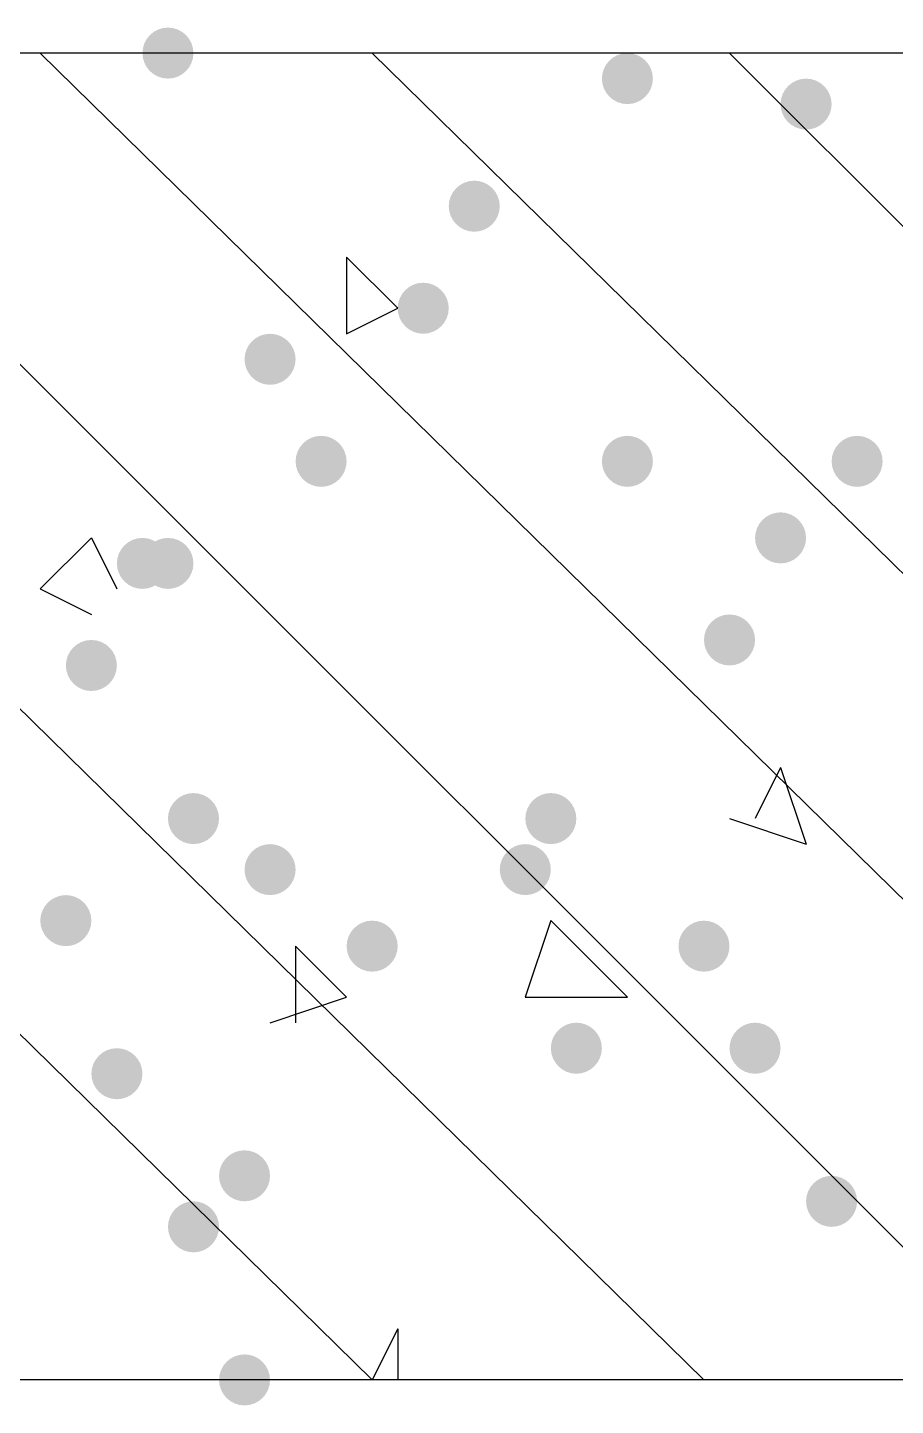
# Model space of a CAD drawing. Header units: inches. Extents: x 11 to 286, y 6 to 196.
# Drawn here: x 85.125 to 86.565, y 91.708 to 93.994 of the extents above; entities that cross this region are included whole.
import ezdxf

# ---------------------------------------------------------------- set-up
doc = ezdxf.new("R2010")
doc.units = ezdxf.units.IN
doc.header["$MEASUREMENT"] = 0
doc.layers.add('PDF_几何图形', color=7, linetype='Continuous')
doc.layers.add('PDF_实体填充', color=7, linetype='Continuous', true_color=0xffffff)

msp = doc.modelspace()

# ---------------------------------------------------------------- hatches: boundary and pattern name
at = {"layer": 'PDF_实体填充', "transparency": 33554559}
h = msp.add_hatch(color=7, dxfattribs=at)
edge = h.paths.add_edge_path(flags=0)
edge.add_spline(control_points=[(85.4004, 93.9518), (85.4004, 93.9285), (85.3814, 93.9094), (85.3581, 93.9094)], knot_values=[0, 0, 0, 0, 1, 1, 1, 1], degree=3, periodic=0)
edge.add_spline(control_points=[(85.3581, 93.9094), (85.3348, 93.9094), (85.3158, 93.9285), (85.3158, 93.9518)], knot_values=[0, 0, 0, 0, 1, 1, 1, 1], degree=3, periodic=0)
edge.add_line((85.3158, 93.9518), (85.3158, 93.9518))
edge.add_spline(control_points=[(85.3158, 93.9518), (85.3158, 93.9751), (85.3348, 93.9941), (85.3581, 93.9941)], knot_values=[0, 0, 0, 0, 1, 1, 1, 1], degree=3, periodic=0)
edge.add_spline(control_points=[(85.3581, 93.9941), (85.3814, 93.9941), (85.4004, 93.9751), (85.4004, 93.9518)], knot_values=[0, 0, 0, 0, 1, 1, 1, 1], degree=3, periodic=0)
edge.add_line((85.4004, 93.9518), (85.4004, 93.9518))
edge.add_line((85.4004, 93.9518), (85.4004, 93.9518))
h = msp.add_hatch(color=7, dxfattribs=at)
edge = h.paths.add_edge_path(flags=0)
edge.add_spline(control_points=[(86.1624, 93.9094), (86.1624, 93.8862), (86.1434, 93.8671), (86.1201, 93.8671)], knot_values=[0, 0, 0, 0, 1, 1, 1, 1], degree=3, periodic=0)
edge.add_spline(control_points=[(86.1201, 93.8671), (86.0968, 93.8671), (86.0778, 93.8862), (86.0778, 93.9094)], knot_values=[0, 0, 0, 0, 1, 1, 1, 1], degree=3, periodic=0)
edge.add_line((86.0778, 93.9094), (86.0778, 93.9094))
edge.add_spline(control_points=[(86.0778, 93.9094), (86.0778, 93.9327), (86.0968, 93.9518), (86.1201, 93.9518)], knot_values=[0, 0, 0, 0, 1, 1, 1, 1], degree=3, periodic=0)
edge.add_spline(control_points=[(86.1201, 93.9518), (86.1434, 93.9518), (86.1624, 93.9327), (86.1624, 93.9094)], knot_values=[0, 0, 0, 0, 1, 1, 1, 1], degree=3, periodic=0)
edge.add_line((86.1624, 93.9094), (86.1624, 93.9094))
edge.add_line((86.1624, 93.9094), (86.1624, 93.9094))
h = msp.add_hatch(color=7, dxfattribs=at)
edge = h.paths.add_edge_path(flags=0)
edge.add_spline(control_points=[(86.4588, 93.8671), (86.4588, 93.8438), (86.4397, 93.8248), (86.4164, 93.8248)], knot_values=[0, 0, 0, 0, 1, 1, 1, 1], degree=3, periodic=0)
edge.add_spline(control_points=[(86.4164, 93.8248), (86.3932, 93.8248), (86.3741, 93.8438), (86.3741, 93.8671)], knot_values=[0, 0, 0, 0, 1, 1, 1, 1], degree=3, periodic=0)
edge.add_line((86.3741, 93.8671), (86.3741, 93.8671))
edge.add_spline(control_points=[(86.3741, 93.8671), (86.3741, 93.8904), (86.3932, 93.9094), (86.4164, 93.9094)], knot_values=[0, 0, 0, 0, 1, 1, 1, 1], degree=3, periodic=0)
edge.add_spline(control_points=[(86.4164, 93.9094), (86.4397, 93.9094), (86.4588, 93.8904), (86.4588, 93.8671)], knot_values=[0, 0, 0, 0, 1, 1, 1, 1], degree=3, periodic=0)
edge.add_line((86.4588, 93.8671), (86.4588, 93.8671))
edge.add_line((86.4588, 93.8671), (86.4588, 93.8671))
h = msp.add_hatch(color=7, dxfattribs=at)
edge = h.paths.add_edge_path(flags=0)
edge.add_spline(control_points=[(85.9084, 93.6978), (85.9084, 93.6745), (85.8894, 93.6554), (85.8661, 93.6554)], knot_values=[0, 0, 0, 0, 1, 1, 1, 1], degree=3, periodic=0)
edge.add_spline(control_points=[(85.8661, 93.6554), (85.8428, 93.6554), (85.8238, 93.6745), (85.8238, 93.6978)], knot_values=[0, 0, 0, 0, 1, 1, 1, 1], degree=3, periodic=0)
edge.add_line((85.8238, 93.6978), (85.8238, 93.6978))
edge.add_spline(control_points=[(85.8238, 93.6978), (85.8238, 93.7211), (85.8428, 93.7401), (85.8661, 93.7401)], knot_values=[0, 0, 0, 0, 1, 1, 1, 1], degree=3, periodic=0)
edge.add_spline(control_points=[(85.8661, 93.7401), (85.8894, 93.7401), (85.9084, 93.7211), (85.9084, 93.6978)], knot_values=[0, 0, 0, 0, 1, 1, 1, 1], degree=3, periodic=0)
edge.add_line((85.9084, 93.6978), (85.9084, 93.6978))
edge.add_line((85.9084, 93.6978), (85.9084, 93.6978))
h = msp.add_hatch(color=7, dxfattribs=at)
edge = h.paths.add_edge_path(flags=0)
edge.add_spline(control_points=[(85.8238, 93.5284), (85.8238, 93.5052), (85.8047, 93.4861), (85.7814, 93.4861)], knot_values=[0, 0, 0, 0, 1, 1, 1, 1], degree=3, periodic=0)
edge.add_spline(control_points=[(85.7814, 93.4861), (85.7582, 93.4861), (85.7391, 93.5052), (85.7391, 93.5284)], knot_values=[0, 0, 0, 0, 1, 1, 1, 1], degree=3, periodic=0)
edge.add_line((85.7391, 93.5284), (85.7391, 93.5284))
edge.add_spline(control_points=[(85.7391, 93.5284), (85.7391, 93.5517), (85.7582, 93.5708), (85.7814, 93.5708)], knot_values=[0, 0, 0, 0, 1, 1, 1, 1], degree=3, periodic=0)
edge.add_spline(control_points=[(85.7814, 93.5708), (85.8047, 93.5708), (85.8238, 93.5517), (85.8238, 93.5284)], knot_values=[0, 0, 0, 0, 1, 1, 1, 1], degree=3, periodic=0)
edge.add_line((85.8238, 93.5284), (85.8238, 93.5284))
edge.add_line((85.8238, 93.5284), (85.8238, 93.5284))
h = msp.add_hatch(color=7, dxfattribs=at)
edge = h.paths.add_edge_path(flags=0)
edge.add_spline(control_points=[(85.5698, 93.4438), (85.5698, 93.4205), (85.5507, 93.4014), (85.5274, 93.4014)], knot_values=[0, 0, 0, 0, 1, 1, 1, 1], degree=3, periodic=0)
edge.add_spline(control_points=[(85.5274, 93.4014), (85.5042, 93.4014), (85.4851, 93.4205), (85.4851, 93.4438)], knot_values=[0, 0, 0, 0, 1, 1, 1, 1], degree=3, periodic=0)
edge.add_line((85.4851, 93.4438), (85.4851, 93.4438))
edge.add_spline(control_points=[(85.4851, 93.4438), (85.4851, 93.4671), (85.5042, 93.4861), (85.5274, 93.4861)], knot_values=[0, 0, 0, 0, 1, 1, 1, 1], degree=3, periodic=0)
edge.add_spline(control_points=[(85.5274, 93.4861), (85.5507, 93.4861), (85.5698, 93.4671), (85.5698, 93.4438)], knot_values=[0, 0, 0, 0, 1, 1, 1, 1], degree=3, periodic=0)
edge.add_line((85.5698, 93.4438), (85.5698, 93.4438))
edge.add_line((85.5698, 93.4438), (85.5698, 93.4438))
h = msp.add_hatch(color=7, dxfattribs=at)
edge = h.paths.add_edge_path(flags=0)
edge.add_spline(control_points=[(85.6544, 93.2744), (85.6544, 93.2512), (85.6354, 93.2321), (85.6121, 93.2321)], knot_values=[0, 0, 0, 0, 1, 1, 1, 1], degree=3, periodic=0)
edge.add_spline(control_points=[(85.6121, 93.2321), (85.5888, 93.2321), (85.5698, 93.2512), (85.5698, 93.2744)], knot_values=[0, 0, 0, 0, 1, 1, 1, 1], degree=3, periodic=0)
edge.add_line((85.5698, 93.2744), (85.5698, 93.2744))
edge.add_spline(control_points=[(85.5698, 93.2744), (85.5698, 93.2977), (85.5888, 93.3168), (85.6121, 93.3168)], knot_values=[0, 0, 0, 0, 1, 1, 1, 1], degree=3, periodic=0)
edge.add_spline(control_points=[(85.6121, 93.3168), (85.6354, 93.3168), (85.6544, 93.2977), (85.6544, 93.2744)], knot_values=[0, 0, 0, 0, 1, 1, 1, 1], degree=3, periodic=0)
edge.add_line((85.6544, 93.2744), (85.6544, 93.2744))
edge.add_line((85.6544, 93.2744), (85.6544, 93.2744))
h = msp.add_hatch(color=7, dxfattribs=at)
edge = h.paths.add_edge_path(flags=0)
edge.add_spline(control_points=[(86.1624, 93.2744), (86.1624, 93.2512), (86.1434, 93.2321), (86.1201, 93.2321)], knot_values=[0, 0, 0, 0, 1, 1, 1, 1], degree=3, periodic=0)
edge.add_spline(control_points=[(86.1201, 93.2321), (86.0968, 93.2321), (86.0778, 93.2512), (86.0778, 93.2744)], knot_values=[0, 0, 0, 0, 1, 1, 1, 1], degree=3, periodic=0)
edge.add_line((86.0778, 93.2744), (86.0778, 93.2744))
edge.add_spline(control_points=[(86.0778, 93.2744), (86.0778, 93.2977), (86.0968, 93.3168), (86.1201, 93.3168)], knot_values=[0, 0, 0, 0, 1, 1, 1, 1], degree=3, periodic=0)
edge.add_spline(control_points=[(86.1201, 93.3168), (86.1434, 93.3168), (86.1624, 93.2977), (86.1624, 93.2744)], knot_values=[0, 0, 0, 0, 1, 1, 1, 1], degree=3, periodic=0)
edge.add_line((86.1624, 93.2744), (86.1624, 93.2744))
edge.add_line((86.1624, 93.2744), (86.1624, 93.2744))
h = msp.add_hatch(color=7, dxfattribs=at)
edge = h.paths.add_edge_path(flags=0)
edge.add_spline(control_points=[(86.5434, 93.2744), (86.5434, 93.2512), (86.5244, 93.2321), (86.5011, 93.2321)], knot_values=[0, 0, 0, 0, 1, 1, 1, 1], degree=3, periodic=0)
edge.add_spline(control_points=[(86.5011, 93.2321), (86.4778, 93.2321), (86.4588, 93.2512), (86.4588, 93.2744)], knot_values=[0, 0, 0, 0, 1, 1, 1, 1], degree=3, periodic=0)
edge.add_line((86.4588, 93.2744), (86.4588, 93.2744))
edge.add_spline(control_points=[(86.4588, 93.2744), (86.4588, 93.2977), (86.4778, 93.3168), (86.5011, 93.3168)], knot_values=[0, 0, 0, 0, 1, 1, 1, 1], degree=3, periodic=0)
edge.add_spline(control_points=[(86.5011, 93.3168), (86.5244, 93.3168), (86.5434, 93.2977), (86.5434, 93.2744)], knot_values=[0, 0, 0, 0, 1, 1, 1, 1], degree=3, periodic=0)
edge.add_line((86.5434, 93.2744), (86.5434, 93.2744))
edge.add_line((86.5434, 93.2744), (86.5434, 93.2744))
h = msp.add_hatch(color=7, dxfattribs=at)
edge = h.paths.add_edge_path(flags=0)
edge.add_spline(control_points=[(86.4164, 93.1474), (86.4164, 93.1242), (86.3974, 93.1051), (86.3741, 93.1051)], knot_values=[0, 0, 0, 0, 1, 1, 1, 1], degree=3, periodic=0)
edge.add_spline(control_points=[(86.3741, 93.1051), (86.3508, 93.1051), (86.3318, 93.1242), (86.3318, 93.1474)], knot_values=[0, 0, 0, 0, 1, 1, 1, 1], degree=3, periodic=0)
edge.add_line((86.3318, 93.1474), (86.3318, 93.1474))
edge.add_spline(control_points=[(86.3318, 93.1474), (86.3318, 93.1707), (86.3508, 93.1898), (86.3741, 93.1898)], knot_values=[0, 0, 0, 0, 1, 1, 1, 1], degree=3, periodic=0)
edge.add_spline(control_points=[(86.3741, 93.1898), (86.3974, 93.1898), (86.4164, 93.1707), (86.4164, 93.1474)], knot_values=[0, 0, 0, 0, 1, 1, 1, 1], degree=3, periodic=0)
edge.add_line((86.4164, 93.1474), (86.4164, 93.1474))
edge.add_line((86.4164, 93.1474), (86.4164, 93.1474))
h = msp.add_hatch(color=7, dxfattribs=at)
edge = h.paths.add_edge_path(flags=0)
edge.add_spline(control_points=[(85.3581, 93.1051), (85.3581, 93.0818), (85.3391, 93.0628), (85.3158, 93.0628)], knot_values=[0, 0, 0, 0, 1, 1, 1, 1], degree=3, periodic=0)
edge.add_spline(control_points=[(85.3158, 93.0628), (85.2925, 93.0628), (85.2734, 93.0818), (85.2734, 93.1051)], knot_values=[0, 0, 0, 0, 1, 1, 1, 1], degree=3, periodic=0)
edge.add_line((85.2734, 93.1051), (85.2734, 93.1051))
edge.add_spline(control_points=[(85.2734, 93.1051), (85.2734, 93.1284), (85.2925, 93.1474), (85.3158, 93.1474)], knot_values=[0, 0, 0, 0, 1, 1, 1, 1], degree=3, periodic=0)
edge.add_spline(control_points=[(85.3158, 93.1474), (85.3391, 93.1474), (85.3581, 93.1284), (85.3581, 93.1051)], knot_values=[0, 0, 0, 0, 1, 1, 1, 1], degree=3, periodic=0)
edge.add_line((85.3581, 93.1051), (85.3581, 93.1051))
edge.add_line((85.3581, 93.1051), (85.3581, 93.1051))
h = msp.add_hatch(color=7, dxfattribs=at)
edge = h.paths.add_edge_path(flags=0)
edge.add_spline(control_points=[(85.4004, 93.1051), (85.4004, 93.0818), (85.3814, 93.0628), (85.3581, 93.0628)], knot_values=[0, 0, 0, 0, 1, 1, 1, 1], degree=3, periodic=0)
edge.add_spline(control_points=[(85.3581, 93.0628), (85.3348, 93.0628), (85.3158, 93.0818), (85.3158, 93.1051)], knot_values=[0, 0, 0, 0, 1, 1, 1, 1], degree=3, periodic=0)
edge.add_line((85.3158, 93.1051), (85.3158, 93.1051))
edge.add_spline(control_points=[(85.3158, 93.1051), (85.3158, 93.1284), (85.3348, 93.1474), (85.3581, 93.1474)], knot_values=[0, 0, 0, 0, 1, 1, 1, 1], degree=3, periodic=0)
edge.add_spline(control_points=[(85.3581, 93.1474), (85.3814, 93.1474), (85.4004, 93.1284), (85.4004, 93.1051)], knot_values=[0, 0, 0, 0, 1, 1, 1, 1], degree=3, periodic=0)
edge.add_line((85.4004, 93.1051), (85.4004, 93.1051))
edge.add_line((85.4004, 93.1051), (85.4004, 93.1051))
h = msp.add_hatch(color=7, dxfattribs=at)
edge = h.paths.add_edge_path(flags=0)
edge.add_spline(control_points=[(86.3318, 92.9781), (86.3318, 92.9548), (86.3127, 92.9358), (86.2894, 92.9358)], knot_values=[0, 0, 0, 0, 1, 1, 1, 1], degree=3, periodic=0)
edge.add_spline(control_points=[(86.2894, 92.9358), (86.2662, 92.9358), (86.2471, 92.9548), (86.2471, 92.9781)], knot_values=[0, 0, 0, 0, 1, 1, 1, 1], degree=3, periodic=0)
edge.add_line((86.2471, 92.9781), (86.2471, 92.9781))
edge.add_spline(control_points=[(86.2471, 92.9781), (86.2471, 93.0014), (86.2662, 93.0204), (86.2894, 93.0204)], knot_values=[0, 0, 0, 0, 1, 1, 1, 1], degree=3, periodic=0)
edge.add_spline(control_points=[(86.2894, 93.0204), (86.3127, 93.0204), (86.3318, 93.0014), (86.3318, 92.9781)], knot_values=[0, 0, 0, 0, 1, 1, 1, 1], degree=3, periodic=0)
edge.add_line((86.3318, 92.9781), (86.3318, 92.9781))
edge.add_line((86.3318, 92.9781), (86.3318, 92.9781))
h = msp.add_hatch(color=7, dxfattribs=at)
edge = h.paths.add_edge_path(flags=0)
edge.add_spline(control_points=[(85.2734, 92.9358), (85.2734, 92.9125), (85.2544, 92.8934), (85.2311, 92.8934)], knot_values=[0, 0, 0, 0, 1, 1, 1, 1], degree=3, periodic=0)
edge.add_spline(control_points=[(85.2311, 92.8934), (85.2078, 92.8934), (85.1888, 92.9125), (85.1888, 92.9358)], knot_values=[0, 0, 0, 0, 1, 1, 1, 1], degree=3, periodic=0)
edge.add_line((85.1888, 92.9358), (85.1888, 92.9358))
edge.add_spline(control_points=[(85.1888, 92.9358), (85.1888, 92.9591), (85.2078, 92.9781), (85.2311, 92.9781)], knot_values=[0, 0, 0, 0, 1, 1, 1, 1], degree=3, periodic=0)
edge.add_spline(control_points=[(85.2311, 92.9781), (85.2544, 92.9781), (85.2734, 92.9591), (85.2734, 92.9358)], knot_values=[0, 0, 0, 0, 1, 1, 1, 1], degree=3, periodic=0)
edge.add_line((85.2734, 92.9358), (85.2734, 92.9358))
edge.add_line((85.2734, 92.9358), (85.2734, 92.9358))
h = msp.add_hatch(color=7, dxfattribs=at)
edge = h.paths.add_edge_path(flags=0)
edge.add_spline(control_points=[(85.4428, 92.6818), (85.4428, 92.6585), (85.4237, 92.6394), (85.4004, 92.6394)], knot_values=[0, 0, 0, 0, 1, 1, 1, 1], degree=3, periodic=0)
edge.add_spline(control_points=[(85.4004, 92.6394), (85.3772, 92.6394), (85.3581, 92.6585), (85.3581, 92.6818)], knot_values=[0, 0, 0, 0, 1, 1, 1, 1], degree=3, periodic=0)
edge.add_line((85.3581, 92.6818), (85.3581, 92.6818))
edge.add_spline(control_points=[(85.3581, 92.6818), (85.3581, 92.7051), (85.3772, 92.7241), (85.4004, 92.7241)], knot_values=[0, 0, 0, 0, 1, 1, 1, 1], degree=3, periodic=0)
edge.add_spline(control_points=[(85.4004, 92.7241), (85.4237, 92.7241), (85.4428, 92.7051), (85.4428, 92.6818)], knot_values=[0, 0, 0, 0, 1, 1, 1, 1], degree=3, periodic=0)
edge.add_line((85.4428, 92.6818), (85.4428, 92.6818))
edge.add_line((85.4428, 92.6818), (85.4428, 92.6818))
h = msp.add_hatch(color=7, dxfattribs=at)
edge = h.paths.add_edge_path(flags=0)
edge.add_spline(control_points=[(86.0354, 92.6818), (86.0354, 92.6585), (86.0164, 92.6394), (85.9931, 92.6394)], knot_values=[0, 0, 0, 0, 1, 1, 1, 1], degree=3, periodic=0)
edge.add_spline(control_points=[(85.9931, 92.6394), (85.9698, 92.6394), (85.9508, 92.6585), (85.9508, 92.6818)], knot_values=[0, 0, 0, 0, 1, 1, 1, 1], degree=3, periodic=0)
edge.add_line((85.9508, 92.6818), (85.9508, 92.6818))
edge.add_spline(control_points=[(85.9508, 92.6818), (85.9508, 92.7051), (85.9698, 92.7241), (85.9931, 92.7241)], knot_values=[0, 0, 0, 0, 1, 1, 1, 1], degree=3, periodic=0)
edge.add_spline(control_points=[(85.9931, 92.7241), (86.0164, 92.7241), (86.0354, 92.7051), (86.0354, 92.6818)], knot_values=[0, 0, 0, 0, 1, 1, 1, 1], degree=3, periodic=0)
edge.add_line((86.0354, 92.6818), (86.0354, 92.6818))
edge.add_line((86.0354, 92.6818), (86.0354, 92.6818))
h = msp.add_hatch(color=7, dxfattribs=at)
edge = h.paths.add_edge_path(flags=0)
edge.add_spline(control_points=[(85.5698, 92.5971), (85.5698, 92.5738), (85.5507, 92.5548), (85.5274, 92.5548)], knot_values=[0, 0, 0, 0, 1, 1, 1, 1], degree=3, periodic=0)
edge.add_spline(control_points=[(85.5274, 92.5548), (85.5042, 92.5548), (85.4851, 92.5738), (85.4851, 92.5971)], knot_values=[0, 0, 0, 0, 1, 1, 1, 1], degree=3, periodic=0)
edge.add_line((85.4851, 92.5971), (85.4851, 92.5971))
edge.add_spline(control_points=[(85.4851, 92.5971), (85.4851, 92.6204), (85.5042, 92.6394), (85.5274, 92.6394)], knot_values=[0, 0, 0, 0, 1, 1, 1, 1], degree=3, periodic=0)
edge.add_spline(control_points=[(85.5274, 92.6394), (85.5507, 92.6394), (85.5698, 92.6204), (85.5698, 92.5971)], knot_values=[0, 0, 0, 0, 1, 1, 1, 1], degree=3, periodic=0)
edge.add_line((85.5698, 92.5971), (85.5698, 92.5971))
edge.add_line((85.5698, 92.5971), (85.5698, 92.5971))
h = msp.add_hatch(color=7, dxfattribs=at)
edge = h.paths.add_edge_path(flags=0)
edge.add_spline(control_points=[(85.9931, 92.5971), (85.9931, 92.5738), (85.9741, 92.5548), (85.9508, 92.5548)], knot_values=[0, 0, 0, 0, 1, 1, 1, 1], degree=3, periodic=0)
edge.add_spline(control_points=[(85.9508, 92.5548), (85.9275, 92.5548), (85.9084, 92.5738), (85.9084, 92.5971)], knot_values=[0, 0, 0, 0, 1, 1, 1, 1], degree=3, periodic=0)
edge.add_line((85.9084, 92.5971), (85.9084, 92.5971))
edge.add_spline(control_points=[(85.9084, 92.5971), (85.9084, 92.6204), (85.9275, 92.6394), (85.9508, 92.6394)], knot_values=[0, 0, 0, 0, 1, 1, 1, 1], degree=3, periodic=0)
edge.add_spline(control_points=[(85.9508, 92.6394), (85.9741, 92.6394), (85.9931, 92.6204), (85.9931, 92.5971)], knot_values=[0, 0, 0, 0, 1, 1, 1, 1], degree=3, periodic=0)
edge.add_line((85.9931, 92.5971), (85.9931, 92.5971))
edge.add_line((85.9931, 92.5971), (85.9931, 92.5971))
h = msp.add_hatch(color=7, dxfattribs=at)
edge = h.paths.add_edge_path(flags=0)
edge.add_spline(control_points=[(85.2311, 92.5124), (85.2311, 92.4892), (85.2121, 92.4701), (85.1888, 92.4701)], knot_values=[0, 0, 0, 0, 1, 1, 1, 1], degree=3, periodic=0)
edge.add_spline(control_points=[(85.1888, 92.4701), (85.1655, 92.4701), (85.1464, 92.4892), (85.1464, 92.5124)], knot_values=[0, 0, 0, 0, 1, 1, 1, 1], degree=3, periodic=0)
edge.add_line((85.1464, 92.5124), (85.1464, 92.5124))
edge.add_spline(control_points=[(85.1464, 92.5124), (85.1464, 92.5357), (85.1655, 92.5548), (85.1888, 92.5548)], knot_values=[0, 0, 0, 0, 1, 1, 1, 1], degree=3, periodic=0)
edge.add_spline(control_points=[(85.1888, 92.5548), (85.2121, 92.5548), (85.2311, 92.5357), (85.2311, 92.5124)], knot_values=[0, 0, 0, 0, 1, 1, 1, 1], degree=3, periodic=0)
edge.add_line((85.2311, 92.5124), (85.2311, 92.5124))
edge.add_line((85.2311, 92.5124), (85.2311, 92.5124))
h = msp.add_hatch(color=7, dxfattribs=at)
edge = h.paths.add_edge_path(flags=0)
edge.add_spline(control_points=[(85.7391, 92.4701), (85.7391, 92.4468), (85.7201, 92.4278), (85.6968, 92.4278)], knot_values=[0, 0, 0, 0, 1, 1, 1, 1], degree=3, periodic=0)
edge.add_spline(control_points=[(85.6968, 92.4278), (85.6735, 92.4278), (85.6544, 92.4468), (85.6544, 92.4701)], knot_values=[0, 0, 0, 0, 1, 1, 1, 1], degree=3, periodic=0)
edge.add_line((85.6544, 92.4701), (85.6544, 92.4701))
edge.add_spline(control_points=[(85.6544, 92.4701), (85.6544, 92.4934), (85.6735, 92.5124), (85.6968, 92.5124)], knot_values=[0, 0, 0, 0, 1, 1, 1, 1], degree=3, periodic=0)
edge.add_spline(control_points=[(85.6968, 92.5124), (85.7201, 92.5124), (85.7391, 92.4934), (85.7391, 92.4701)], knot_values=[0, 0, 0, 0, 1, 1, 1, 1], degree=3, periodic=0)
edge.add_line((85.7391, 92.4701), (85.7391, 92.4701))
edge.add_line((85.7391, 92.4701), (85.7391, 92.4701))
h = msp.add_hatch(color=7, dxfattribs=at)
edge = h.paths.add_edge_path(flags=0)
edge.add_spline(control_points=[(86.2894, 92.4701), (86.2894, 92.4468), (86.2704, 92.4278), (86.2471, 92.4278)], knot_values=[0, 0, 0, 0, 1, 1, 1, 1], degree=3, periodic=0)
edge.add_spline(control_points=[(86.2471, 92.4278), (86.2238, 92.4278), (86.2048, 92.4468), (86.2048, 92.4701)], knot_values=[0, 0, 0, 0, 1, 1, 1, 1], degree=3, periodic=0)
edge.add_line((86.2048, 92.4701), (86.2048, 92.4701))
edge.add_spline(control_points=[(86.2048, 92.4701), (86.2048, 92.4934), (86.2238, 92.5124), (86.2471, 92.5124)], knot_values=[0, 0, 0, 0, 1, 1, 1, 1], degree=3, periodic=0)
edge.add_spline(control_points=[(86.2471, 92.5124), (86.2704, 92.5124), (86.2894, 92.4934), (86.2894, 92.4701)], knot_values=[0, 0, 0, 0, 1, 1, 1, 1], degree=3, periodic=0)
edge.add_line((86.2894, 92.4701), (86.2894, 92.4701))
edge.add_line((86.2894, 92.4701), (86.2894, 92.4701))
h = msp.add_hatch(color=7, dxfattribs=at)
edge = h.paths.add_edge_path(flags=0)
edge.add_spline(control_points=[(86.0778, 92.3008), (86.0778, 92.2775), (86.0587, 92.2584), (86.0354, 92.2584)], knot_values=[0, 0, 0, 0, 1, 1, 1, 1], degree=3, periodic=0)
edge.add_spline(control_points=[(86.0354, 92.2584), (86.0122, 92.2584), (85.9931, 92.2775), (85.9931, 92.3008)], knot_values=[0, 0, 0, 0, 1, 1, 1, 1], degree=3, periodic=0)
edge.add_line((85.9931, 92.3008), (85.9931, 92.3008))
edge.add_spline(control_points=[(85.9931, 92.3008), (85.9931, 92.3241), (86.0122, 92.3431), (86.0354, 92.3431)], knot_values=[0, 0, 0, 0, 1, 1, 1, 1], degree=3, periodic=0)
edge.add_spline(control_points=[(86.0354, 92.3431), (86.0587, 92.3431), (86.0778, 92.3241), (86.0778, 92.3008)], knot_values=[0, 0, 0, 0, 1, 1, 1, 1], degree=3, periodic=0)
edge.add_line((86.0778, 92.3008), (86.0778, 92.3008))
edge.add_line((86.0778, 92.3008), (86.0778, 92.3008))
h = msp.add_hatch(color=7, dxfattribs=at)
edge = h.paths.add_edge_path(flags=0)
edge.add_spline(control_points=[(86.3741, 92.3008), (86.3741, 92.2775), (86.3551, 92.2584), (86.3318, 92.2584)], knot_values=[0, 0, 0, 0, 1, 1, 1, 1], degree=3, periodic=0)
edge.add_spline(control_points=[(86.3318, 92.2584), (86.3085, 92.2584), (86.2894, 92.2775), (86.2894, 92.3008)], knot_values=[0, 0, 0, 0, 1, 1, 1, 1], degree=3, periodic=0)
edge.add_line((86.2894, 92.3008), (86.2894, 92.3008))
edge.add_spline(control_points=[(86.2894, 92.3008), (86.2894, 92.3241), (86.3085, 92.3431), (86.3318, 92.3431)], knot_values=[0, 0, 0, 0, 1, 1, 1, 1], degree=3, periodic=0)
edge.add_spline(control_points=[(86.3318, 92.3431), (86.3551, 92.3431), (86.3741, 92.3241), (86.3741, 92.3008)], knot_values=[0, 0, 0, 0, 1, 1, 1, 1], degree=3, periodic=0)
edge.add_line((86.3741, 92.3008), (86.3741, 92.3008))
edge.add_line((86.3741, 92.3008), (86.3741, 92.3008))
h = msp.add_hatch(color=7, dxfattribs=at)
edge = h.paths.add_edge_path(flags=0)
edge.add_spline(control_points=[(85.3158, 92.2584), (85.3158, 92.2352), (85.2967, 92.2161), (85.2734, 92.2161)], knot_values=[0, 0, 0, 0, 1, 1, 1, 1], degree=3, periodic=0)
edge.add_spline(control_points=[(85.2734, 92.2161), (85.2502, 92.2161), (85.2311, 92.2352), (85.2311, 92.2584)], knot_values=[0, 0, 0, 0, 1, 1, 1, 1], degree=3, periodic=0)
edge.add_line((85.2311, 92.2584), (85.2311, 92.2584))
edge.add_spline(control_points=[(85.2311, 92.2584), (85.2311, 92.2817), (85.2502, 92.3008), (85.2734, 92.3008)], knot_values=[0, 0, 0, 0, 1, 1, 1, 1], degree=3, periodic=0)
edge.add_spline(control_points=[(85.2734, 92.3008), (85.2967, 92.3008), (85.3158, 92.2817), (85.3158, 92.2584)], knot_values=[0, 0, 0, 0, 1, 1, 1, 1], degree=3, periodic=0)
edge.add_line((85.3158, 92.2584), (85.3158, 92.2584))
edge.add_line((85.3158, 92.2584), (85.3158, 92.2584))
h = msp.add_hatch(color=7, dxfattribs=at)
edge = h.paths.add_edge_path(flags=0)
edge.add_spline(control_points=[(85.5274, 92.0891), (85.5274, 92.0658), (85.5084, 92.0468), (85.4851, 92.0468)], knot_values=[0, 0, 0, 0, 1, 1, 1, 1], degree=3, periodic=0)
edge.add_spline(control_points=[(85.4851, 92.0468), (85.4618, 92.0468), (85.4428, 92.0658), (85.4428, 92.0891)], knot_values=[0, 0, 0, 0, 1, 1, 1, 1], degree=3, periodic=0)
edge.add_line((85.4428, 92.0891), (85.4428, 92.0891))
edge.add_spline(control_points=[(85.4428, 92.0891), (85.4428, 92.1124), (85.4618, 92.1314), (85.4851, 92.1314)], knot_values=[0, 0, 0, 0, 1, 1, 1, 1], degree=3, periodic=0)
edge.add_spline(control_points=[(85.4851, 92.1314), (85.5084, 92.1314), (85.5274, 92.1124), (85.5274, 92.0891)], knot_values=[0, 0, 0, 0, 1, 1, 1, 1], degree=3, periodic=0)
edge.add_line((85.5274, 92.0891), (85.5274, 92.0891))
edge.add_line((85.5274, 92.0891), (85.5274, 92.0891))
h = msp.add_hatch(color=7, dxfattribs=at)
edge = h.paths.add_edge_path(flags=0)
edge.add_spline(control_points=[(86.5011, 92.0468), (86.5011, 92.0235), (86.4821, 92.0044), (86.4588, 92.0044)], knot_values=[0, 0, 0, 0, 1, 1, 1, 1], degree=3, periodic=0)
edge.add_spline(control_points=[(86.4588, 92.0044), (86.4355, 92.0044), (86.4164, 92.0235), (86.4164, 92.0468)], knot_values=[0, 0, 0, 0, 1, 1, 1, 1], degree=3, periodic=0)
edge.add_line((86.4164, 92.0468), (86.4164, 92.0468))
edge.add_spline(control_points=[(86.4164, 92.0468), (86.4164, 92.0701), (86.4355, 92.0891), (86.4588, 92.0891)], knot_values=[0, 0, 0, 0, 1, 1, 1, 1], degree=3, periodic=0)
edge.add_spline(control_points=[(86.4588, 92.0891), (86.4821, 92.0891), (86.5011, 92.0701), (86.5011, 92.0468)], knot_values=[0, 0, 0, 0, 1, 1, 1, 1], degree=3, periodic=0)
edge.add_line((86.5011, 92.0468), (86.5011, 92.0468))
edge.add_line((86.5011, 92.0468), (86.5011, 92.0468))
h = msp.add_hatch(color=7, dxfattribs=at)
edge = h.paths.add_edge_path(flags=0)
edge.add_spline(control_points=[(85.4428, 92.0044), (85.4428, 91.9812), (85.4237, 91.9621), (85.4004, 91.9621)], knot_values=[0, 0, 0, 0, 1, 1, 1, 1], degree=3, periodic=0)
edge.add_spline(control_points=[(85.4004, 91.9621), (85.3772, 91.9621), (85.3581, 91.9812), (85.3581, 92.0044)], knot_values=[0, 0, 0, 0, 1, 1, 1, 1], degree=3, periodic=0)
edge.add_line((85.3581, 92.0044), (85.3581, 92.0044))
edge.add_spline(control_points=[(85.3581, 92.0044), (85.3581, 92.0277), (85.3772, 92.0468), (85.4004, 92.0468)], knot_values=[0, 0, 0, 0, 1, 1, 1, 1], degree=3, periodic=0)
edge.add_spline(control_points=[(85.4004, 92.0468), (85.4237, 92.0468), (85.4428, 92.0277), (85.4428, 92.0044)], knot_values=[0, 0, 0, 0, 1, 1, 1, 1], degree=3, periodic=0)
edge.add_line((85.4428, 92.0044), (85.4428, 92.0044))
edge.add_line((85.4428, 92.0044), (85.4428, 92.0044))
h = msp.add_hatch(color=7, dxfattribs=at)
edge = h.paths.add_edge_path(flags=0)
edge.add_spline(control_points=[(85.5274, 91.7504), (85.5274, 91.7272), (85.5084, 91.7081), (85.4851, 91.7081)], knot_values=[0, 0, 0, 0, 1, 1, 1, 1], degree=3, periodic=0)
edge.add_spline(control_points=[(85.4851, 91.7081), (85.4618, 91.7081), (85.4428, 91.7272), (85.4428, 91.7504)], knot_values=[0, 0, 0, 0, 1, 1, 1, 1], degree=3, periodic=0)
edge.add_line((85.4428, 91.7504), (85.4428, 91.7504))
edge.add_spline(control_points=[(85.4428, 91.7504), (85.4428, 91.7737), (85.4618, 91.7928), (85.4851, 91.7928)], knot_values=[0, 0, 0, 0, 1, 1, 1, 1], degree=3, periodic=0)
edge.add_spline(control_points=[(85.4851, 91.7928), (85.5084, 91.7928), (85.5274, 91.7737), (85.5274, 91.7504)], knot_values=[0, 0, 0, 0, 1, 1, 1, 1], degree=3, periodic=0)
edge.add_line((85.5274, 91.7504), (85.5274, 91.7504))
edge.add_line((85.5274, 91.7504), (85.5274, 91.7504))

# ---------------------------------------------------------------- linework, layer by layer
at = {"layer": 'PDF_几何图形'}
for p, q in [((121.7224, 93.9518), (82.5218, 93.9518)), ((83.4531, 93.9518), (85.6968, 91.7504)), ((84.0034, 93.9518), (86.2471, 91.7504)), ((84.5961, 93.9518), (86.7974, 91.7504)), ((85.1464, 93.9518), (87.3901, 91.7504)), ((85.6968, 93.9518), (87.9404, 91.7504)), ((86.2894, 93.9518), (88.4908, 91.7504)), ((85.6544, 93.6131), (85.7391, 93.5284)), ((85.6544, 93.6131), (85.6544, 93.4861)), ((85.6544, 93.4861), (85.7391, 93.5284)), ((85.2311, 93.1474), (85.1464, 93.0628)), ((85.2311, 93.1474), (85.2734, 93.0628)), ((85.1464, 93.0628), (85.2311, 93.0204)), ((86.3741, 92.7664), (86.3318, 92.6818)), ((86.3741, 92.7664), (86.4164, 92.6394)), ((86.2894, 92.6818), (86.4164, 92.6394)), ((85.9931, 92.5124), (85.9508, 92.3854)), ((85.9931, 92.5124), (86.1201, 92.3854)), ((85.5698, 92.4701), (85.6544, 92.3854)), ((85.5698, 92.4701), (85.5698, 92.3431)), ((85.5274, 92.3431), (85.6544, 92.3854)), ((85.9508, 92.3854), (86.1201, 92.3854)), ((85.7391, 91.8351), (85.6968, 91.7504)), ((85.7391, 91.8351), (85.7391, 91.7504)), ((121.7224, 91.7504), (84.6384, 91.7504))]:
    msp.add_line(p, q, dxfattribs=at)

doc.saveas('drawing.dxf')
